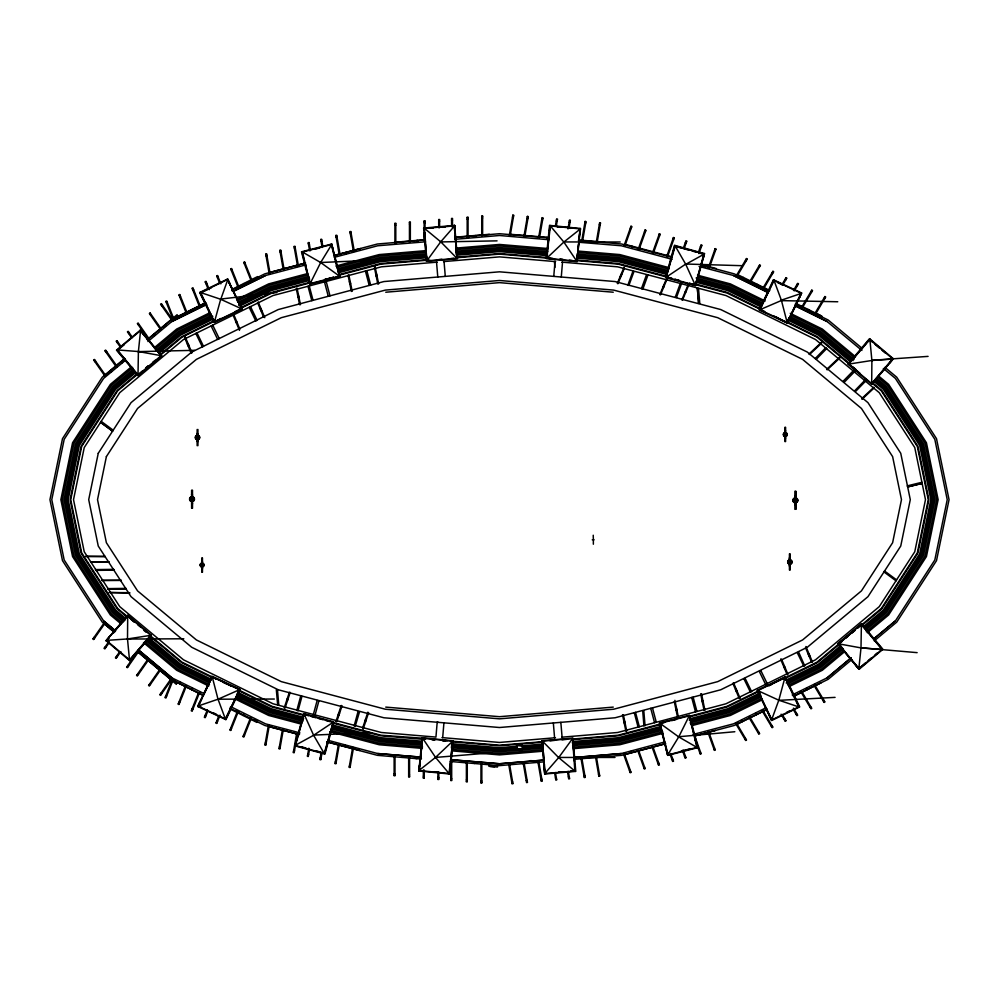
<?xml version="1.0" encoding="UTF-8"?>
<svg xmlns="http://www.w3.org/2000/svg" width="999" height="999" viewBox="0 0 999 999"><rect width="100%" height="100%" fill="white"/><g stroke="black" fill="none" stroke-linecap="round" stroke-linejoin="round"><path stroke-width="1.5" d="M127.71 615.834L127.497 638.96L129.495 659.889L150.787 635.327L127.497 638.96L106.418 640.396L127.71 615.834L112.899 633.378M220.791 299.238L227.859 279.395L241.621 308.828L220.592 299.238L200.662 292.545L214.435 321.99L220.754 299.051L276.81 292.545M138.012 375.1L138.399 351.536L140.572 330.507L161.151 355.669L138.399 351.536L117.432 349.937L138.012 375.1L118.319 351.648M861.388 624.338L861.001 647.901L858.828 668.918L838.248 643.756L861.001 647.901L881.955 649.5L861.388 624.338L882.579 649.575M771.777 719.542L771.727 720.454L799.712 706.917L785.177 676.86L757.142 690.421L771.678 720.479L769.292 715.534M435.714 757.417L491.695 752.796M394.293 755.419L394.18 756.743L395.005 756.817L395.117 755.481M401.973 757.404L402.06 756.343M415.884 758.566L416.009 757.092M416.808 758.653L416.933 757.167M437.187 722.265L435.939 737.087L381.331 732.492L273.002 703.771L183.504 659.815L119.755 606.655L84.241 551.773L73.514 499.662L84.241 447.552L119.755 392.669L183.504 339.51L273.002 295.554L381.331 266.833L437.312 262.125M442.682 737.662L443.931 722.826M451.798 760.264L451.685 761.588L450.799 761.588M509.54 235.552L509.64 234.228M510.352 235.614L510.464 234.29L548.851 237.5M474.575 763.511L474.7 762.037M524.075 236.763L524.188 235.439M524.9 236.838L525.012 235.502M489.198 763.261L488.936 766.308L497.502 767.032L497.764 763.985M490.172 766.42L494.692 766.583M490.422 766.233L494.592 766.42M546.703 238.811L546.828 237.337M553.758 276.386L555.007 261.563M521.765 749.737L517.107 749.337L517.445 745.266L523.663 745.791M561.276 277.023L562.524 262.188M581.793 241.596L581.905 240.272M582.617 241.671L582.729 240.334M596.341 242.819L596.453 241.483L604.02 242.12M597.19 242.882L597.29 241.558M778.733 700.349L835.077 697.377M418.931 770.966L419.418 765.496M579.982 233.941L580.469 228.471L549.537 225.387L546.228 258.616L577.222 261.701L580.032 228.434M320.517 262.512L376.96 260.09M419.443 770.204L420.042 764.11M420.504 759.54L421.103 753.446M421.416 750.399L422.14 743.019M422.627 738.211L418.981 770.516L435.552 757.392L452.684 741.208L449.038 773.501L435.552 757.392L422.627 738.211L380.869 735.214L332.592 722.414M449.425 774L449.5 773.201M450.112 767.107L450.711 761.013M451.024 757.966L451.673 751.41M452.023 747.914L452.684 741.196M546.715 258.229L550.349 225.924L563.848 242.045L576.773 261.214L580.419 228.921L563.848 242.045L546.715 258.229L547.015 255.182M547.29 252.397L548.014 245.117M548.226 242.994L548.988 235.377M549.438 230.906L549.974 225.437M576.923 259.765L577.534 253.596M577.897 249.95L578.508 243.731M578.896 239.972L579.507 233.803M138.786 351.436L138.062 351.623L194.718 350.324M441.009 241.658L440.484 242.07L440.821 241.483M191.746 498.726L192.495 499.163M592.257 539.797L594.168 539.797M127.373 639.048L183.828 638.786M196.491 437.487L197.502 436.476M196.89 437.325L197.677 438.111M197.165 437.837L197.752 437.062M198.302 437.487L196.878 438.124L197.502 436.688M191.146 498.901L192.008 500.024M192.869 499.625C190.934 494.867 191.171 503.496 192.994 498.563M202.397 565.322L202.198 564.597M218.182 699.2L274.338 699.038M558.99 757.704L558.666 757.791M784.902 433.529L784.315 434.765L785.276 435.502M784.852 434.503L785.426 435.052M785.564 434.99L785.701 434.39M786.151 434.74C787.025 433.366 783.591 433.391 785.601 433.703M794.892 500.237L795.379 500.861M790.084 562.887L788.885 561.763M789.06 562.025L789.41 561.263M790.996 562.025C786.675 565.309 791.595 557.867 790.122 563.011M435.389 757.442L435.676 757.492M685.751 264.335L704.32 254.021L695.292 285.239L685.764 264.36M837.761 301.76L781.43 300.624L781.355 299.912L781.855 300.312L759.827 309.752L773.85 279.932M781.318 300.175L801.385 293.381L787.175 322.602L781.38 300.224L774.05 280.519L759.827 309.752M538.673 237.4L542.082 217.67L542.957 217.819L539.547 237.55M555.357 226.298L556.63 218.943L557.492 219.093L556.231 226.448M567.994 228.896L569.517 220.067L570.379 220.217L568.98 228.334M596.253 242.42L599.662 222.702L600.524 222.852L597.115 242.57M268.394 725.386L264.922 745.092L265.796 745.242L269.268 725.536M283.379 729.27L279.895 748.975L279.033 748.825L282.405 729.72L283.266 729.869M296.653 733.478L293.281 752.597L294.156 752.746L297.527 733.641M308.828 748.214L307.405 756.33L308.266 756.48L309.565 749.125M321.203 752.284L319.905 759.627L320.779 759.789L322.078 752.434M338.399 744.53L335.027 763.636L335.901 763.785L339.26 744.68M352.635 747.664L349.163 767.369L350.025 767.519L353.396 748.413L352.535 748.263M440.621 241.933L497.065 240.859M331.393 244.955L331.606 244.068L333.029 249.375M668.006 754.482L667.794 755.369L697.901 747.627L689.585 715.296L659.427 723.051L667.732 755.381L666.37 750.062M269.355 725.311L269.018 726.598L297.54 734.09L296.591 733.89M275.774 728.371L276.049 727.347M283.129 730.306L283.404 729.282M344.817 746.503L345.192 745.067M352.809 747.227L352.472 748.513L326.898 741.795M294.942 745.853L296.353 740.546M703.046 258.891L704.457 253.584L674.475 245.329L665.621 277.522L695.654 285.789L704.507 253.596L703.82 254.245L699.45 253.047M624.3 245.492L624.637 244.206M625.087 245.704L625.436 244.418L624.6 244.118M631.805 247.652L632.192 246.216M638.398 249.238L638.748 247.952M639.198 249.45L639.535 248.164L638.711 247.877M653.446 253.247L653.783 251.96L652.959 251.661M666.758 256.78L667.107 255.494M667.557 256.993L667.894 255.707L667.07 255.407M708.815 266.508L709.64 266.795L709.302 268.082L708.478 267.869L708.828 266.583L701.435 264.623M313.249 714.897L317.145 700.536L318.868 700.998L314.972 715.371M354.146 725.973L358.029 711.6L359.478 712L355.219 726.261M784.964 677.447L778.808 700.199L771.54 720.042L757.779 690.596L778.808 700.199L798.738 706.892L784.964 677.447L794.305 696.74M295.579 745.192L304.108 714.185L313.624 735.276L324.2 753.433L333.229 722.215L313.624 735.276L295.08 745.416L304.108 714.198M324.488 753.983L324.712 753.209M325.112 751.735L332.842 723.626M742.082 265.697L685.826 264.023L666.158 277.223L674.912 245.454M695.679 283.828L703.508 255.369M703.82 254.245L704.033 253.471M666.158 277.223L675.199 246.004L704.32 254.021M860.926 647.789L917.132 652.647M284.216 707.879L289.398 692.207L290.197 692.469L285.015 708.141M341.258 705.444L335.989 721.365L336.788 721.628L342.058 705.706M362.6 728.121L367.857 712.2M363.099 729.282L368.619 712.599M683.204 248.601L685.976 240.859L686.8 241.146L684.028 248.901M698.313 252.622L701.086 244.867L701.922 245.167L698.9 253.596M627.822 285.239L632.879 271.416L633.915 271.678L628.858 285.489M676.485 297.44L681.53 283.616L680.356 283.316L675.287 297.14L676.46 297.427M172.278 679.645L165.072 697.664L165.896 697.989L173.327 679.407M185.552 685.614L178.122 704.195L178.946 704.532L186.376 685.951M199.55 692.544L192.12 711.126L191.308 710.801L198.514 692.794L199.325 693.119M207.417 709.702L204.358 717.344L205.182 717.669L207.954 710.739M218.981 715.496L215.921 723.139L216.746 723.463L220.067 715.159M237.337 711.563L229.907 730.144L230.732 730.481L238.162 711.9L238.898 711.912M191.858 498.676L191.608 499.537L192.42 499.537M192.382 499.15L191.608 499.213M202.947 565.521L202.085 564.01L201.211 565.521L202.947 565.521L201.448 565.646M784.415 434.265L785.052 433.641M784.665 434.153L784.665 434.852M795.479 500.786L795.866 500.074M617.307 283.416L624.088 267.183M617.906 283.741L624.313 268.419L623.651 268.207M659.815 294.63L666.221 279.32M660.476 294.842L667.295 278.509M688.948 284.628L682.554 299.95L681.892 299.737L688.124 284.827M454.245 226.273L454.607 225.437L455.119 230.906M200.1 701.46L197.814 706.468L225.949 719.692L240.16 689.472L211.975 676.223L197.765 706.443L198.551 705.918L201.286 707.205M799.3 297.964L801.585 292.969L800.848 293.519M198.202 706.643L202.497 697.539M203.509 695.379L212.238 676.81L239.573 689.672L226.386 717.707M225.549 719.505L225.886 718.768M787.162 322.615L796.29 303.209M796.902 301.898L801.186 292.782M198.014 706.056L212.225 676.822L218.019 699.213L225.349 718.918L239.573 689.685L218.019 699.213L198.014 706.056L225.349 718.918M736.538 275.562L737.125 274.375M737.274 275.924L737.874 274.737L769.767 290.484M737.799 276.186L736.638 275.187L746.54 258.504L747.302 258.953L737.075 276.161M742.657 278.758L743.318 277.422M750.212 280.831L749.625 282.03L739.123 276.835M750.961 281.194L750.886 282.655L761.513 287.899M756.817 285.751L757.479 284.415M762.849 288.549L763.436 287.362M764.173 287.724L764.11 289.173L768.056 291.121M802.147 306.481L801.56 307.68L802.297 308.042L802.884 306.843M807.479 310.764L808.141 309.44M808.815 311.426L809.465 310.102M310.127 283.616L320.667 262.525L331.705 244.505L339.385 276.086L320.667 262.525L302.447 252.023L310.127 283.616L304.795 262.849M172.128 680.032L172.952 680.356L173.414 679.407M179.196 683.491L179.857 682.167M191.683 689.747L192.345 688.423M199.775 692.307L199.176 693.506L198.364 693.169M237.038 712.474L237.637 711.288M238.249 711.9L237.774 712.849L236.963 712.524M243.019 715.471L243.681 714.148M250.025 719.068L250.849 719.392L251.436 718.206M689.26 715.821L678.733 736.912L667.682 754.932L660.002 723.351L678.733 736.912L696.94 747.402L689.26 715.821L694.367 735.676M197.989 433.841L197.04 433.479M202.51 561.788L201.673 561.463M790.321 566.046L789.347 566.021L789.347 557.942L790.221 557.954M749.45 282.08L759.677 264.872L760.426 265.322L750.212 282.53M781.867 284.765L786.076 277.685L786.825 278.134L782.629 285.214M793.506 290.409L797.714 283.329L798.463 283.778L794.267 290.859M895.316 620.903L873.788 638.861L895.366 620.941L934.814 559.989L947.227 499.662L934.814 439.335L895.366 378.384L883.366 368.456M104.358 622.639L92.882 639.035L93.606 639.547L104.733 623.651L104.008 623.139M108.816 641.645L104.096 648.388L104.82 648.888L109.091 642.782M119.705 651.71L115.422 657.829L116.146 658.329L120.867 651.585M137.762 651.286L126.636 667.17L127.36 667.682L138.486 651.785M148.052 659.065L136.576 675.461L137.288 675.961L148.776 659.565M160.065 669.08L148.589 685.476L149.301 685.976L160.789 669.58M172.015 678.945L160.527 695.341L159.815 694.829L170.941 678.933L171.666 679.445M426.835 260.839L440.734 241.808L454.632 225.886L456.943 258.304L440.734 241.808L424.525 228.421L426.835 260.839L426.398 255.657M572.564 738.586L558.666 757.617L544.767 773.551L542.457 741.133L558.666 757.617L574.862 771.016L572.589 738.898M100.524 422.277L101.199 421.353L113.174 430.182L112.5 431.106L100.524 422.277L112.525 431.081M895.878 580.769L896.553 579.857L884.565 571.028L883.915 571.915L895.903 580.744M191.558 498.913L192.195 498.426M784.789 434.215L785.514 434.303M785.963 434.89L785.077 435.264M794.842 499.85L794.842 500.874L795.991 500.724M563.985 241.945L620.192 241.995M109.615 636.5L106.119 640.734L129.87 660.789L151.411 635.289L127.61 615.184L106.069 640.696L106.968 640.396L109.278 642.345M889.784 362.937L893.281 358.703L869.53 338.649L847.989 364.148L871.79 384.253L893.331 358.741L892.432 359.041M104.72 622.439L103.871 623.463L114.598 632.479M109.853 628.483L110.802 627.347M142.745 656.106L143.706 654.969M143.444 656.693L144.405 655.556M147.427 660.027L148.277 659.015M148.052 660.564L148.913 659.54M149.363 659.914L148.739 659.752M153.646 665.259L154.333 664.447M159.403 670.092L160.265 669.068M160.04 670.616L161.338 669.979M106.443 641.008L109.241 637.712M129.52 660.501L150.799 635.314M848.601 364.111L866.383 343.057M867.082 342.232L869.867 338.936M871.677 383.604L872.09 383.129L881.33 390.834L917.344 446.491L928.283 499.662L917.344 552.834L881.33 608.503L857.579 628.309M872.639 382.48L892.956 358.416M869.904 339.548L848.613 364.111L871.89 360.477L892.981 359.041L871.69 383.591L871.89 360.477L869.904 339.548L892.981 359.041M816.458 359.091L826.735 348.514L825.773 347.714L815.471 358.279L816.445 359.066M853.558 370.517L843.281 381.081L844.467 382.055L854.744 371.478M808.99 354.033L821.128 342.669M809.515 354.52L821.653 343.156M826.635 369.368L838.798 357.967L839.322 358.454M827.147 369.855L840.097 357.729M873.838 387.262L861.775 398.551L862.287 399.038M862.187 399.138L874.35 387.749M871.84 360.314L928.083 356.381M313.811 735.102L369.88 732.554M117.432 349.937L140.572 330.507M124.276 344.655L117.345 350.487L116.821 349.862M105.282 375.012L124.75 358.666M148.839 338.436L171.366 319.53L172.228 320.542M177.185 314.648L172.015 318.981L172.877 320.005L161.314 303.659L160.602 304.171L172.078 320.567M163.424 327.585L165.659 325.699M174.013 319.056L178.047 315.659M137.612 374.625L138.274 374.076M145.916 367.719L148.177 365.809M160.09 355.756L160.752 355.194M137.825 374.875L142.432 370.979M145.904 368.057L148.227 366.133M152.847 362.237L155.17 360.302M137.675 375.387L161.526 355.357M837.874 644.08L861.725 624.05M839.61 643.031L853.496 631.368M839.909 643.119L842.169 641.221L839.772 643.156M865.858 662.549L858.928 668.381L859.103 669.28L882.916 649.288L861.45 623.713L837.599 643.743L859.065 669.318L855.531 665.109M868.181 660.614L871.652 657.692M875.112 654.782L877.434 652.834M858.828 668.918L881.955 649.5M124.738 358.454L102.285 377.185L62.5 438.648L49.95 499.662L62.5 560.676L102.285 622.14L114.098 631.992M147.203 339.722L170.841 320.005L205.407 303.022M125.212 360.477L103.634 378.384L64.186 439.335L51.773 499.662L64.186 559.989L103.634 620.941L115.597 630.918L103.684 620.903M147.927 341.521L171.816 321.516L206.781 304.345L171.853 321.566M131.693 366.571L110.365 384.353L72.565 442.769L60.864 499.662L72.565 556.555L110.365 614.972L121.029 623.863M154.196 347.802L176.698 329.033L210.127 312.612M132.717 367.657L111.501 385.352L73.963 443.344L62.375 499.662L73.963 555.981L111.501 613.973L122.103 622.827M155.12 348.976L177.51 330.294L210.839 313.923M132.992 369.48L112.687 386.413L75.449 443.956L63.986 499.662L75.449 555.369L112.687 612.911L123.439 621.878M155.694 350.549L178.384 331.618L211.588 315.309M133.991 370.529L113.786 387.387L76.811 444.505L65.472 499.662L76.811 554.82L113.786 611.95L124.488 620.866M157.78 350.686L179.171 332.842L212.787 316.333M135.002 371.578L114.885 388.349L78.172 445.067L66.945 499.662L78.172 554.258L114.885 610.976L125.524 619.855M158.666 351.835L179.97 334.066L212.088 318.294M135.827 372.44L115.784 389.16L79.308 445.529L68.169 499.662L79.308 553.796L115.784 610.164L125.225 618.031M159.403 352.784L180.632 335.077L212.662 319.355M137.537 373.539L117.245 390.447L81.119 446.278L70.142 499.662L81.119 553.059L117.245 608.878L126.798 616.833M160.202 354.62L181.681 336.713L214.972 320.367M137.949 373.926L117.67 390.834L81.656 446.491L70.717 499.662L81.656 552.834L117.67 608.503L127.198 616.445M160.602 355.02L181.993 337.187L215.072 320.941M838.586 644.155L817.007 662.15L782.716 678.983M845.703 638.211L848.076 636.226M851.648 633.254L855.206 630.282M838.798 644.705L817.319 662.612L784.028 678.958M861.463 625.799L881.755 608.878L917.881 553.059L928.858 499.662L917.881 446.278L881.755 390.447L872.202 382.492M840.771 645.566L818.368 664.248L786.338 679.982M863.173 626.885L883.216 610.164L919.692 553.796L930.831 499.662L919.692 445.529L883.216 389.16L873.775 381.293M841.52 646.515L819.03 665.259L786.912 681.031M863.998 627.759L884.115 610.976L920.828 554.258L932.055 499.662L920.828 445.067L884.115 388.349L874.649 380.457M842.419 647.639L819.829 666.483L786.213 682.991M865.009 628.808L885.214 611.95L922.189 554.82L933.528 499.662L922.189 444.505L885.214 387.387L875.698 379.445M843.306 648.776L820.616 667.707L787.412 684.015M866.008 629.845L886.313 612.911L923.551 555.369L935.014 499.662L923.551 443.956L886.313 386.413L876.76 378.446M843.88 650.361L821.49 669.043L788.161 685.401M866.283 631.668L887.499 613.973L925.037 555.981L936.625 499.662L925.037 443.344L887.499 385.352L878.071 377.485M844.804 651.523L822.302 670.292L788.873 686.713M867.307 632.754L888.635 614.972L926.435 556.555L938.136 499.662L926.435 442.769L888.635 384.353L879.157 376.448M792.195 694.929L827.184 677.809L851.073 657.804M827.184 677.809L851.111 657.854M851.797 659.602L828.159 679.32L793.593 696.303M874.262 640.871L896.715 622.14L936.5 560.676L949.05 499.662L936.5 438.648L896.715 377.185L884.902 367.332M198.077 438.474C198.801 432.892 194.93 439.61 197.14 438.386M191.646 498.501L191.383 499.5M192.495 500.137L191.608 500.137L192.72 499.837M785.539 435.464L786.063 434.053M794.792 499.375L794.267 500.661L795.366 501.498L796.453 500.074L794.792 499.375L795.766 499.375M794.729 499.725L795.366 499.463M795.366 501.261L795.991 500.998M160.951 304.67L161.676 304.158M149.725 314.023L150.437 313.524M161.801 305.881L162.512 305.369M137.712 324.038L138.424 323.539M150.574 315.234L151.286 314.735M127.772 332.33L128.496 331.818M138.561 325.249L139.273 324.75M116.558 341.67L117.283 341.171M128.621 333.529L129.346 333.029M105.232 351.111L105.956 350.612M117.407 342.882L118.119 342.382M94.018 360.464L94.743 359.952M106.081 352.322L106.806 351.823M94.868 361.675L95.592 361.163M171.491 319.717L172.215 319.218M171.728 320.067L172.452 319.555M116.496 365.671L115.772 366.171L116.683 367.17M116.009 366.508L116.733 366.009M104.795 375.861L105.519 375.349L94.393 359.453L93.669 359.965L105.145 376.361M685.639 264.098L675.199 246.004M736.063 724.175L736.812 723.726M762.449 711.363L763.211 710.913M801.086 692.157L801.847 691.708L811.75 708.391L811.001 708.84L800.773 691.633M744.692 738.698L745.441 738.249M757.816 732.329L758.578 731.88M745.441 739.972L746.203 739.522M771.078 725.898L771.84 725.449M758.578 733.603L759.327 733.154M784.215 719.517L784.977 719.068M771.84 727.16L772.589 726.723M795.853 713.873L796.615 713.423M784.977 720.791L785.726 720.341M809.927 707.042L810.689 706.593M796.615 715.147L797.364 714.697M823.076 700.661L823.838 700.212M810.689 708.316L811.438 707.866M823.838 701.935L824.587 701.485M172.914 318.968L205.532 302.709M232.38 289.248L250.874 279.982L251.473 281.181M250.811 279.932L257.667 276.586M198.888 307.217L199.563 306.88M236.688 288.274L237.362 287.937M237.75 286.476L238.561 286.151L239.036 287.1L243.494 284.865M250.662 281.268L251.348 280.931M244.93 284.453L250.162 281.83M253.559 280.132L256.206 278.808M257.53 278.134L258.266 277.772M766.245 709.864L737.087 724.263L737.012 722.814M793.393 696.453L814.447 686.051M821.265 682.692L814.447 686.138L815.209 685.689L814.622 684.49M231.681 290.122L264.872 273.826L305.369 263.087M233.341 291.296L265.497 275.512L305.906 264.86M233.366 291.358L265.522 275.562M236.601 299.613L268.631 283.891L307.48 273.589M237.225 300.961L269.156 285.289L307.917 275.012M237.887 302.397L269.718 286.775L308.903 276.386M239.41 303.259L270.217 288.137L309.315 277.772M238.611 305.269L270.729 289.498L309.727 279.158M240.509 305.669L271.154 290.622L308.579 280.707M241.321 307.417L271.828 292.445L310.627 282.155M241.258 308.079L272.028 292.969L310.814 282.68M768.993 685.726L771.74 684.377M759.065 691.221L727.172 706.892L689.859 716.783M759.877 692.969L727.846 708.703L690.421 718.631M760.389 694.068L728.271 709.839L689.273 720.179M761.001 695.379L728.783 711.201L691.183 721.166M761.113 696.927L729.282 712.562L690.097 722.951M761.775 698.363L729.844 714.048L691.083 724.312M762.399 699.712L730.369 715.446L691.52 725.736M765.634 707.966L733.503 723.825L693.094 734.465M767.319 709.203L734.128 725.499L695.129 735.838M804.732 665.834L798.688 652.21L797.339 652.871L803.883 666.246M200.662 292.545L227.859 279.395M200.437 293.057L211.313 287.787M205.507 303.534L206.281 303.159M231.918 290.759L232.692 290.384M214.161 321.428L214.935 321.054M214.298 321.728L221.091 318.419M234.69 311.838L240.135 309.228M214.036 322.178L242.07 308.616M757.329 690.821L785.364 677.247M768.793 685.626L783.74 678.371M758.815 690.784L726.972 706.355L688.386 716.583M784.465 678.383L785.239 678.009M786.725 712.299L789.447 710.988M771.54 720.042L798.738 706.892M558.716 757.454L614.997 757.454M806.343 647.539L805.569 647.864L811.663 662.287M805.606 647.951L806.38 647.627M780.719 659.415L781.493 659.09L787.961 674.4L787.125 674.575M781.093 660.302L781.867 659.977M781.131 660.389L781.905 660.064M732.929 683.478L733.703 683.154M808.179 654.033L808.94 653.708M808.591 655.019L809.365 654.695M808.603 655.069L809.377 654.732M783.703 666.483L784.477 666.146M809.015 656.043L809.789 655.719M784.115 667.457L784.914 667.182M784.552 668.481L785.326 668.156M735.501 689.56L736.263 689.235M735.926 690.584L736.688 690.222M736.338 691.57L737.112 691.246M738.91 697.652L739.685 697.327M739.747 697.477L738.985 697.814L732.891 683.391M258.354 302.347L257.58 302.672L263.586 317.02L264.36 316.695M233.067 315.022L233.803 314.61M184.778 337.937L185.552 337.612M260.127 308.766L260.901 308.441M260.552 309.79L261.313 309.428M235.614 321.116L236.388 320.791M260.964 310.776L261.738 310.452M236.039 322.14L236.8 321.778M236.451 323.127L237.225 322.802M187.325 344.031L188.099 343.706M187.737 345.017L188.511 344.692M187.75 345.055L188.524 344.73M188.162 346.041L188.936 345.716M263.511 316.87L264.285 316.546M238.998 329.233L239.772 328.908M190.722 352.135L191.496 351.823M190.784 352.297L191.558 351.973M201.848 564.148L201.686 565.422M202.273 565.696L202.859 564.572M784.927 433.891L785.776 434.215M243.993 262.874L244.805 262.537M230.919 269.418L231.743 269.093M244.543 264.236L245.354 263.911M216.945 276.423L217.757 276.099M231.468 270.791L232.292 270.467M205.369 282.218L206.194 281.893M217.482 277.797L218.306 277.472M192.32 288.761L193.132 288.436M205.919 283.591L206.743 283.266M179.146 295.367L179.957 295.042M192.869 290.135L193.681 289.81M166.096 301.91L166.908 301.573M179.683 296.74L180.507 296.416M166.633 303.271L167.457 302.947M250.974 280.319L251.785 279.995M237.899 286.863L238.724 286.538M199.151 305.831L199.962 305.494L200.562 306.693M200.112 305.881L199.3 306.206L192.095 288.199L192.907 287.874L200.337 306.456M186.114 312.812L186.938 312.487M623.676 754.482L624.512 754.195M623.813 754.882L665.696 743.668M637.924 751.123L638.748 750.836M652.035 746.952L652.859 746.653L659.402 764.922L658.578 765.222L651.823 746.378M652.172 747.339L652.996 747.04M707.891 732.105L708.716 731.805L715.259 750.074L714.422 750.374L707.679 731.53M708.029 732.492L715.384 730.469M629.52 770.791L630.344 770.491M643.618 767.045L644.455 766.745M630.007 772.177L630.844 771.89M657.866 763.248L658.703 762.961M644.118 768.431L644.942 768.131M671.977 759.502L672.814 759.203M658.366 764.647L659.19 764.347M684.477 756.181L685.314 755.881M672.477 760.888L673.314 760.601M699.6 752.16L700.424 751.872M684.977 757.567L685.814 757.279M713.723 748.413L714.547 748.114M700.099 753.558L700.923 753.258M714.223 749.799L715.047 749.5M694.73 735.951L708.041 732.417L707.692 731.131M333.878 255.532L377.385 244.006L425.299 239.96M334.328 257.33L377.684 245.766L425.487 241.808M335.876 266.059L379.208 254.57L425.474 250.674M337.724 267.108L379.47 256.044L425.636 252.148M337.537 268.793L379.732 257.605L426.398 253.671M337.887 270.192L379.982 259.028L426.548 255.107M338.236 271.603L380.232 260.464L426.698 256.543M338.524 272.764L380.444 261.651L426.823 257.742M338.986 274.638L380.769 263.561L427.023 259.665M339.161 275.175L380.869 264.111L427.41 260.19M660.189 724.063L618.131 735.214L572.34 739.073M661.513 724.3L618.231 735.764L573.451 739.535M660.476 726.56L618.556 737.674L573.651 741.458M660.764 727.734L618.768 738.86L572.202 742.794M661.113 729.133L619.018 740.296L572.989 744.168M661.463 730.531L619.268 741.72L572.602 745.654M662.762 731.83L619.53 743.281L573.364 747.177M663.124 733.266L619.792 744.755L573.526 748.651M664.672 741.995L621.316 753.558L573.513 757.592L621.303 753.496M665.122 743.793L621.615 755.331L573.701 759.365M305.582 262.999L269.805 272.402L270.142 273.689M334.628 255.382L353.259 250.487L353.596 251.773M354.083 250.262L360.614 248.551M302.447 252.023L331.705 244.505M315.297 249.088L319.68 247.964M333.466 277.285L324.687 279.545L333.466 277.31M309.702 283.716L339.872 275.961M659.527 723.463L689.697 715.709M660.077 723.626L664.472 722.527M671.79 720.616L676.173 719.517M660.164 723.95L661.001 723.738M688.586 716.645L689.422 716.42M681.181 751.098L689.959 748.838M667.682 754.932L696.94 747.402M922.114 483.379L907.654 486.9L907.392 485.839L921.865 482.305L922.127 483.416L907.666 486.95M297.103 288.399L296.278 288.574L299.625 304.732M375.811 274.313L376.635 274.138M376.036 275.399L376.848 275.187M349.388 281.755L350.212 281.593M376.248 276.436L377.073 276.273M349.613 282.842L350.424 282.63M349.837 283.891L350.649 283.716M297.615 295.042L298.439 294.867M297.839 296.129L298.651 295.916M298.064 297.165L298.888 297.003M377.597 282.917L378.421 282.742M377.622 283.079L378.446 282.904M351.173 290.359L351.998 290.197M299.4 303.646L300.262 303.634M700.736 694.255L701.56 694.08M625.923 731.256L622.552 714.984L623.351 714.722L626.748 731.093M622.552 714.984L623.376 714.809M702.085 700.724L702.909 700.549M703.121 701.598L702.297 701.76L703.134 701.635M675.661 708.166L676.485 708.004M702.522 702.859L703.346 702.684M675.886 709.265L676.698 709.04M676.098 710.301L676.922 710.139M623.888 721.453L624.712 721.278M624.1 722.489L624.937 722.364M624.325 723.588L625.149 723.413M703.858 709.327L704.682 709.153M703.895 709.49L704.72 709.315M677.447 716.783L678.271 716.608M625.674 730.057L626.498 729.882M625.699 730.219L626.523 730.044M350.05 232.23L350.924 232.08M335.926 235.964L336.788 235.814M350.312 233.679L351.173 233.529M320.804 239.972L321.666 239.81M336.176 237.425L337.05 237.275M308.291 243.281L309.166 243.119M321.054 241.421L321.928 241.271M294.181 247.015L295.042 246.853M308.554 244.73L309.415 244.58M279.932 250.774L280.794 250.624M294.43 248.464L295.304 248.314M265.821 254.508L266.683 254.358M280.182 252.235L281.044 252.085M266.071 255.969L266.945 255.819M353.246 250.324L354.108 250.175M353.321 250.737L354.183 250.587L350.811 231.481L349.95 231.631L353.421 251.336M339.111 254.071L339.985 253.908M297.377 265.11L298.239 264.96M297.44 265.522L298.314 265.359L294.942 246.254L294.068 246.403L297.552 266.121L298.414 265.959M283.117 268.881L283.978 268.731M284.053 269.131L283.192 269.28L279.82 250.175L280.682 250.025L284.166 269.73M269.006 272.615L269.88 272.452M269.081 273.014L269.942 272.864M508.666 764.148L509.527 763.998L512.937 783.728L512.075 783.878L508.766 764.759L509.64 764.61M508.841 765.159L509.702 765.009M523.301 763.486L524.175 763.336M523.376 763.898L524.25 763.748M537.999 762.2L538.861 762.05M538.061 762.612L538.936 762.462M581.006 758.453L581.88 758.303M581.081 758.865L581.942 758.716M595.566 757.18L596.44 757.03M511.713 781.817L512.587 781.668M526.248 780.544L527.122 780.394M511.963 783.266L512.837 783.129M540.946 779.27L541.808 779.12M526.51 782.005L527.372 781.855M555.494 777.996L556.356 777.846M541.196 780.719L542.057 780.569M568.381 776.872L569.243 776.722M555.744 779.457L556.605 779.307M583.953 775.524L584.827 775.374M568.631 778.333L569.492 778.184M598.513 774.25L599.388 774.1M584.203 776.972L585.077 776.822M598.776 775.699L599.637 775.549M678.845 736.725L734.827 731.73M201.935 564.472L202.635 564.872M789.622 561.163L790.746 562.025M789.697 561.401L790.509 562.025M790.022 562.649L789.21 562.025M424.525 228.421L454.632 225.886M430.157 228.309L433.166 228.047M442.195 227.297L445.204 227.035M395.08 243.581L394.967 242.257L425.174 239.71M455.419 237.163L489.348 234.303M454.67 237.487L499.5 233.716L548.963 237.874M396.466 243.194L394.917 243.207L394.917 223.202L395.791 223.202L395.791 243.207L395.791 242.183M454.782 239.335L499.5 235.502L548.838 239.723M456.318 248.077L499.5 244.443L547.302 248.464M456.406 249.563L499.5 245.929L547.202 249.95M455.944 251.186L499.5 247.515L547.714 251.573M456.043 252.622L499.5 248.963L547.614 253.022M456.131 254.071L499.5 250.412L547.514 254.458M457.754 255.132L499.5 251.623L547.44 255.657M456.331 257.193L499.5 253.559L547.302 257.58M456.893 257.705L499.5 254.121L553.633 258.679M426.81 260.552L429.82 260.277M438.848 259.54L441.858 259.265M450.899 258.529L453.908 258.254M426.398 260.876L457.43 258.266M443.531 261.601L499.5 256.88L555.469 261.601M555.531 261.413L554.433 261.513L554.907 267.445M385.739 292.22L499.5 282.642L613.261 292.22M697.377 288.536L698.513 288.436L699.762 303.271L698.626 303.371L697.377 288.536L698.663 303.359M277.585 704.657L278.721 704.557L277.472 689.735L276.336 689.822L277.635 704.657M613.261 707.105L499.5 716.695L385.739 707.105M437.062 722.352L438.199 722.265M642.682 711.026L643.818 710.926L645.067 725.761M555.469 737.737L499.5 742.444L441.97 737.599M561.688 737.212L617.669 732.492L725.998 703.771L815.496 659.815L879.245 606.655L914.759 551.773L925.486 499.662L914.759 447.552L879.245 392.669L815.496 339.51L725.998 295.554L617.669 266.833L561.688 262.125M541.97 741.171L573.001 738.548M550.012 740.808L554.52 740.409M562.05 739.797L566.57 739.385M543.369 741.67L499.5 745.204L451.81 741.196M542.669 742.132L499.5 745.766L451.698 741.745L452.622 741.832M516.308 746.29L499.5 747.702L451.56 743.668M522.527 745.766L542.669 744.068M516.308 747.502L499.5 748.913L451.486 744.867M522.539 746.977L542.707 745.266M542.432 746.753L521.84 748.438M543.056 748.151L499.5 751.81L451.286 747.751M542.594 749.774L499.5 753.396L451.798 749.375M542.682 751.248L499.5 754.894L451.698 750.861M544.33 761.837L499.5 765.621L450.324 761.475M558.703 772.015L561.713 771.765M570.741 771.003L573.751 770.753M544.767 773.551L574.862 771.016M544.73 774L575.774 771.39L572.964 738.124L541.933 740.734L544.73 774L544.28 768.531M481.743 216.496L482.617 216.496M467.17 217.72L468.056 217.72M481.743 217.969L482.617 217.969M451.585 219.031L452.472 219.031M467.17 219.193L468.056 219.193M438.698 220.117L439.572 220.117M451.585 220.517L452.472 220.517M424.15 221.341L425.025 221.341M438.698 221.603L439.572 221.603M409.453 222.59L410.339 222.59M424.15 222.827L425.025 222.827M394.917 223.813L395.791 223.813M409.453 224.063L410.339 224.063M394.917 225.287L395.791 225.287M467.17 236.513L468.056 236.513M424.15 239.723L425.025 239.723M424.15 240.135L425.025 240.135M409.453 240.959L410.339 240.959M409.453 241.371L410.339 241.371L410.339 221.978L409.453 221.978L409.453 241.983L410.339 241.983M394.917 242.607L395.791 242.607M784.827 430.881L785.689 430.894M785.601 435.164L784.39 434.503M197.14 436.75L198.277 437.287M784.827 437.724L785.689 438.049M198.027 441.583L197.14 441.57M191.496 494.642L192.595 495.042M794.779 495.804L795.878 495.829M191.608 498.301L192.27 498.164M794.879 501.223L795.766 501.223M192.595 503.721L191.608 503.696M794.779 504.47L795.878 504.882M789.347 561.001L790.221 561.126M789.435 562.774L790.221 562.774M201.761 564.36L202.46 564.36M201.761 565.809L202.46 565.996M201.673 568.618L202.535 568.643M394.13 756.393L395.005 756.393M408.666 758.041L409.553 758.041M451.685 761.176L450.799 761.176L450.799 780.581L451.685 780.581L451.685 760.564M466.383 762.899L467.27 762.899M480.956 764.123L481.83 764.123M394.13 773.713L395.005 773.713M408.666 774.937L409.553 774.937M394.13 775.187L395.005 775.187M423.364 776.173L424.238 776.173M408.666 776.41L409.553 776.41M437.912 777.397L438.786 777.397M423.364 777.659L424.238 777.659M450.799 778.483L451.685 778.483M437.912 778.883L438.786 778.883M466.383 779.807L467.27 779.807M450.799 779.969L451.685 779.969M480.956 781.031L481.83 781.031M466.383 781.28L467.27 781.28M480.956 782.504L481.83 782.504M85.814 556.193L104.97 556.306M85.852 556.568L105.157 556.693M101.873 580.219L121.241 580.344M102.06 580.594L121.129 580.344M109.003 592.532L129.57 592.669M129.87 593.044L110.527 592.544M578.658 239.997L596.453 241.483M578.334 240.359L621.615 244.006L671.128 257.13M579.67 242.32L621.316 245.766L672.152 259.315M578.146 251.061L619.792 254.57L669.105 267.645M577.984 252.535L619.53 256.044L668.731 269.081M577.272 254.071L619.268 257.605L667.494 270.392M577.11 255.507L619.018 259.028L667.132 271.79M576.947 256.943L618.768 260.464L666.77 273.189M576.81 258.129L618.556 261.651L666.47 274.35M576.598 260.052L618.231 263.561L667.482 276.611M559.815 259.203L562.912 259.465M576.835 260.639L618.131 264.111L668.693 277.522M431.805 739.51L434.94 739.772M441.695 740.334L447.19 740.796M422.402 739.272L380.769 735.764L333.017 723.114M422.19 741.196L380.444 737.674L332.53 724.974M422.053 742.394L380.232 738.86L332.23 726.136M421.89 743.83L379.982 740.296L331.868 727.534M451.386 746.315L499.5 750.361L517.832 748.825L520.979 749.6L520.979 748.551M421.728 745.266L379.732 741.72L331.506 728.933M422.552 746.915L379.47 743.281L331.768 730.644M422.39 748.388L379.208 744.755L329.895 731.68M530.531 760.626L535.939 761.076M377.697 753.496L420.866 757.13L377.684 753.558L328.346 740.409M451.698 759.74L499.5 763.76L544.218 760.052L499.5 763.76L451.698 759.802M420.666 758.978L377.385 755.331L327.872 742.207M517.832 745.454L520.979 745.766M550.349 225.924L580.419 228.921M557.417 226.985L560.414 227.285M567.932 228.034L570.941 228.334M549.75 258.229L552.759 258.516M560.277 259.265L563.274 259.578M569.293 260.177L572.29 260.477M546.266 258.179L577.26 261.263M422.14 738.174L453.121 741.258M420.591 758.616L421.453 758.703M434.478 771.703L437.475 772.002M418.981 770.516L449.038 773.501M197.502 436.85L198.152 437.487M192.008 498.239L192.782 498.688M202.085 564.123L202.722 564.385M202.085 565.721L201.398 565.409M593.331 538.836L593.231 535.227M599.562 223.301L600.424 223.451M584.989 222.028L585.864 222.178M599.3 224.75L600.174 224.9M569.418 220.667L570.279 220.816M584.74 223.476L585.614 223.626M556.53 219.543L557.392 219.693M569.168 222.128L570.029 222.278M541.982 218.282L542.844 218.431M556.281 221.004L557.142 221.154M527.297 216.995L528.159 217.145M541.733 219.73L542.594 219.88M512.749 215.734L513.623 215.871M527.035 218.456L527.909 218.606M512.499 217.183L513.374 217.332M596.353 241.82L597.227 241.97M581.868 240.135L582.729 240.284M581.793 240.547L582.667 240.697M538.848 236.388L539.722 236.538M538.786 236.8L539.647 236.95M524.163 235.102L525.037 235.252M524.088 235.514L524.962 235.664M509.627 233.841L510.489 233.991M509.552 234.241L510.427 234.39M268.294 725.986L269.156 726.136M268.219 726.385L269.093 726.548M282.33 730.119L283.192 730.269M338.324 744.929L339.198 745.092M352.46 748.676L353.321 748.825M265.284 743.031L266.159 743.181M279.395 746.765L280.257 746.915M265.035 744.492L265.896 744.642M293.644 750.536L294.518 750.686M279.146 748.226L280.007 748.376M307.767 754.27L308.629 754.42M293.394 751.985L294.255 752.147M320.267 757.579L321.141 757.729M307.505 755.719L308.379 755.881M335.389 761.575L336.263 761.725M320.017 759.028L320.879 759.19M349.525 765.321L350.387 765.471M335.14 763.036L336.001 763.186M349.263 766.77L350.137 766.92M353.296 748.738L359.827 750.449M625.436 244.418L672.29 256.868M709.64 266.795L716.171 268.531M701.123 265.072L734.128 273.826L768.693 290.809M701.41 265.984L705.656 267.12M699.075 266.446L733.503 275.512L767.057 291.983M697.489 275.175L730.369 283.891L765.184 300.986M698.538 276.985L729.844 285.289L763.161 301.648M696.128 277.984L729.282 286.775L762.499 303.084M697.202 279.757L728.783 288.137L762.399 304.645M696.765 281.144L728.271 289.498L761.787 305.944M696.403 282.292L727.846 290.622L761.275 307.043M695.828 284.128L727.172 292.445L760.451 308.791M695.466 284.615L726.972 292.969L764.784 311.538M303.933 714.822L272.028 706.355L238.624 689.947M304.658 715.596L271.828 706.892L238.549 690.546M302.597 717.045L271.154 708.703L237.725 692.295M303.733 718.581L270.729 709.839L237.213 693.381M303.296 719.967L270.217 711.201L236.601 694.692M302.872 721.353L269.718 712.562L236.501 696.253M301.948 722.739L269.156 714.048L235.839 697.677M301.511 724.163L268.631 715.446L235.202 699.025M299.925 732.879L265.497 723.825L230.569 706.593M299.375 734.652L264.872 725.499L230.307 708.528M676.148 246.628L681.967 248.239M684.889 249.038L689.26 250.237M692.17 251.036L696.54 252.235M666.333 276.623L667.157 276.848M674.987 279.32L679.357 280.532L674.974 279.345M689.547 283.329L693.918 284.54M689.547 283.354L693.918 284.553M665.734 277.11L695.766 285.364M303.634 714.073L333.666 722.327M304.021 714.497L308.404 715.684M311.301 716.508L315.684 717.682M318.594 718.506L322.964 719.692M325.874 720.516L330.244 721.69M298.664 733.965L299.5 734.19M326.96 741.745L327.797 741.982M301.411 746.79L305.769 748.001M315.971 750.798L320.342 751.997M295.08 745.416L324.2 753.433M666.183 279.408L666.87 279.52M623.626 268.294L624.275 268.506M685.726 290.559L686.388 290.771M685.302 291.571L685.976 291.745M663.648 285.452L664.31 285.664M684.902 292.557L685.551 292.757M663.898 286.638L663.249 286.426L663.885 286.688M662.824 287.45L663.473 287.662M621.091 274.35L621.74 274.55M621.341 275.537L620.679 275.324L621.316 275.574M620.254 276.336L620.916 276.548M682.367 298.601L683.016 298.813M682.305 298.763L682.954 298.963M681.942 299.625L682.592 299.837M660.289 293.506L660.938 293.718M660.227 293.656L660.876 293.868M617.732 282.392L618.381 282.605M617.669 282.542L618.319 282.754M367.507 713.261L368.306 713.523M367.482 713.348L368.281 713.611M340.909 706.493L341.67 706.855M365.409 719.617L366.208 719.879M365.06 720.679L365.871 720.891M338.798 712.861L339.598 713.124M364.722 721.69L365.522 721.952M338.474 713.873L339.248 714.185M338.124 714.934L338.911 715.197M287.325 698.476L288.124 698.738M286.988 699.487L287.774 699.799M286.638 700.549L287.437 700.811M336.039 721.203L336.838 721.465M284.565 706.817L285.364 707.08M715.009 249.201L715.833 249.5M700.886 245.442L701.71 245.742M714.51 250.587L715.334 250.886M685.764 241.433L686.6 241.721M700.386 246.84L701.211 247.128M673.264 238.112L674.1 238.399M685.277 242.819L686.101 243.119M659.153 234.353L659.977 234.653M672.764 239.498L673.601 239.797M644.904 230.569L645.729 230.869M658.653 235.752L659.49 236.039M630.806 226.823L631.63 227.11M644.405 231.955L645.242 232.255M630.307 228.209L631.131 228.509M708.678 266.895L709.502 267.195M666.932 255.794L667.757 256.094M652.822 252.048L653.646 252.347M638.573 248.264L639.397 248.564M624.462 244.518L625.299 244.805M185.327 686.188L186.151 686.513M237.113 712.137L237.937 712.462M250.187 718.681L250.999 719.005M165.846 695.729L166.671 696.053M178.896 702.26L179.72 702.584M165.31 697.09L166.121 697.427M192.083 708.865L192.894 709.19M178.346 703.633L179.171 703.958M205.132 715.409L205.956 715.734M191.533 710.239L192.345 710.564M216.696 721.203L217.52 721.528M204.583 716.783L205.407 717.107M230.682 728.209L231.506 728.533M216.159 722.577L216.97 722.901M243.756 734.764L244.568 735.089M230.132 729.582L230.956 729.907M243.207 736.126L244.018 736.463M197.003 438.374L198.227 438.211L198.389 436.988M774.05 280.519L801.385 293.381M777.609 282.592L781.705 284.515M773.638 315.896L777.721 317.844M759.427 309.565L787.612 322.814M211.788 676.623L239.972 689.872M212.1 677.097L216.196 679.045M227.135 684.165L231.231 686.113M211.963 677.384L212.75 677.759M230.057 707.866L230.844 708.229M213.586 712.986L216.321 714.273M796.353 304.383L828.159 320.005L862.437 348.601M827.184 321.516L795.017 305.719L827.147 321.566L861.875 350.449M733.478 275.562L768.431 292.732M790.259 313.299L822.302 329.033L855.469 356.693M790.933 315.284L821.49 330.294L854.495 357.817M790.172 316.671L820.616 331.618L854.058 359.515M789.01 317.707L819.829 332.842L853.109 360.614M788.311 318.981L819.03 334.066L850.986 360.714M787.736 320.03L818.368 335.077L850.199 361.626M788.186 322.402L817.319 336.713L849.537 363.586M775.998 317.045L817.007 337.187L849.337 364.148M216.346 679.008L181.993 662.15L149.838 635.327M223.301 682.429L226.086 683.803M212.2 677.597L181.681 662.612L149.463 635.751M211.264 679.295L180.632 664.248L148.801 637.699M210.689 680.344L179.97 665.259L148.014 638.611M209.99 681.618L179.171 666.483L147.078 639.71M208.828 682.654L178.384 667.707L146.129 640.809M209.453 684.727L177.51 669.043L144.505 641.508M208.741 686.026L176.698 670.292L143.531 642.632M171.853 677.759L138.362 649.825L171.816 677.809L204.008 693.556M202.647 694.942L170.841 679.32L137.737 651.723M795.504 303.197L815.234 312.949L814.647 314.136L809.39 311.538M822.052 316.308L815.234 312.862M806.605 309.865L807.292 310.202M795.179 304.52L799.013 306.418M820.716 317.133L815.409 314.51L815.996 313.311L821.315 315.946M254.096 719.53L257.48 721.228M235.901 710.726L236.576 711.063M249.875 717.732L250.562 718.069M172.952 680.356L203.384 695.616M230.319 709.115L250.087 719.018M250.849 719.392L256.88 722.414M824.625 297.065L825.374 297.515M811.475 290.684L812.224 291.134M823.863 298.339L824.625 298.788M797.402 283.853L798.151 284.303M810.713 291.958L811.475 292.407M785.763 278.209L786.513 278.659M796.64 285.127L797.402 285.577M772.627 271.84L773.376 272.277M785.002 279.483L785.763 279.932M759.365 265.397L760.114 265.846M771.865 273.102L772.627 273.551M746.228 259.028L746.99 259.478M758.603 266.671L759.365 267.12M745.479 260.302L746.228 260.751M815.022 313.224L815.783 313.674M802.085 306.481L802.846 306.93M801.872 306.843L802.634 307.292M763.236 287.637L763.998 288.087M763.024 287.999L763.785 288.436M749.974 281.206L750.736 281.656M749.762 281.556L750.524 282.005M736.85 274.825L737.599 275.274M137.525 651.623L138.249 652.122M147.702 659.565L148.426 660.064M147.465 659.902L148.189 660.414M159.715 669.58L160.439 670.079M159.478 669.917L160.202 670.429M94.081 637.325L94.805 637.837M105.295 646.678L106.019 647.177M93.232 638.536L93.956 639.048M116.621 656.118L117.333 656.618M104.445 647.889L105.17 648.388M127.835 665.471L128.559 665.971M115.772 657.33L116.496 657.829M137.775 673.751L138.486 674.25M126.985 666.67L127.71 667.182M149.788 683.766L150.499 684.265M136.925 674.962L137.637 675.461M161.014 693.119L161.726 693.631M148.938 684.977L149.65 685.476M160.165 694.33L160.876 694.842M785.676 433.816L785.988 434.503M789.41 562.799L788.973 562.025M143.881 630.357L146.266 632.342M173.227 679.944L177.26 683.341M105.632 623.551L107.867 625.436M111.638 628.608L113.849 630.456M142.582 654.595L145.904 657.367M161.513 670.479L164.872 673.301M138.149 652.247L170.579 679.47M171.229 680.019L176.398 684.352M869.355 339.548L872.814 342.47M875.124 344.418L879.732 348.314M882.042 350.262L885.501 353.196M849.013 363.636L849.674 364.185M852.721 366.833L856.106 369.692M848.813 363.861L860.339 373.626M848.276 363.823L872.065 383.916M127.335 615.521L151.124 635.614M129.82 618.031L134.44 621.915M137.899 624.837L140.197 626.798M130.881 619.268L134.266 622.127M106.418 640.396L129.495 659.889M143.868 334.328L140.297 330.157L116.483 350.149L137.949 375.724L161.801 355.694L140.335 330.12L140.472 331.056M839.635 645.404L859.44 668.993M154.433 333.741L155.12 334.553M153.734 334.328L154.683 335.477M139.96 330.444L161.151 355.681M122.04 360.951L122.715 361.75M121.329 361.538L122.29 362.674M116.458 365.622L117.145 366.433L105.607 350.112L104.883 350.612L116.359 367.008M110.639 370.517L111.588 371.653M796.066 499.662L796.353 500.362M149.213 338.936L138.074 323.039L137.363 323.539L148.489 339.435M132.417 337.437L128.147 331.318L127.422 331.83L131.706 337.937M121.204 346.778L116.933 340.671L116.209 341.171L120.492 347.29M814.684 684.802L824.899 702.01L824.15 702.459L814.235 685.776M793.481 708.141L797.677 715.222L796.927 715.671L793.119 709.253M782.229 714.447L786.038 720.866L785.289 721.315L781.081 714.235M762.999 710.564L772.901 727.247L772.152 727.684L762.237 711.001M749.737 716.995L759.64 733.678L758.878 734.128L748.975 717.444M736.6 723.363L746.515 740.047L745.754 740.496L735.851 723.813M251.636 279.608L252.223 280.794M243.806 283.529L244.468 284.852M237.824 286.526L238.424 287.712M192.47 309.253L193.132 310.577M186.051 312.475L186.513 313.424M179.982 315.509L180.644 316.833M173.739 318.644L174.201 319.593M173.002 319.006L173.589 320.204M230.107 283.903L227.672 278.983L199.675 292.52L214.223 322.577L242.257 309.016L227.273 279.171M806.692 688.236L807.354 689.56M762.924 710.326L763.386 711.276M756.031 713.249L756.693 714.585M749.575 716.608L750.162 717.806M741.87 720.242L742.532 721.578M735.751 723.438L736.338 724.625M767.432 684.053L760.888 670.679L759.29 671.465L765.821 684.839M751.673 691.758L745.142 678.383L743.98 678.945L750.511 692.319M794.929 698.039L796.265 700.786M796.927 702.16L799.312 707.105M757.766 690.584L772.127 720.267M228.134 280.956L241.633 308.841M200.075 292.32L214.435 322.003M805.906 646.515L812.437 661.962M780.656 659.278L787.187 674.725M733.666 683.066L740.122 698.351M258.316 302.26L264.772 317.682M233.366 313.586L239.835 329.058M232.655 314.048L239.473 330.369M185.14 336.626L191.92 352.847L191.146 353.171L184.74 337.849M238.948 287.1L231.518 268.519L230.694 268.856L238.124 287.437M220.854 283.841L217.532 275.537L216.708 275.861L219.768 283.504M209.291 289.648L205.969 281.331L205.145 281.656L208.204 289.298M187.163 313.049L179.733 294.468L178.908 294.805L186.351 313.386M174.113 319.593L166.683 301.011L165.859 301.336L173.302 319.917M694.592 735.564L701.136 753.833L700.299 754.133L694.767 738.673M683.241 750.099L686.013 757.854L685.189 758.141L682.417 750.399M670.741 753.421L673.513 761.176L672.689 761.463L670.167 754.445M638.611 750.436L645.154 768.706L644.33 769.005L637.787 750.736M693.131 697.09L696.952 711.475M691.683 697.464L695.504 711.862M652.472 707.866L656.281 722.252M650.736 708.328L654.557 722.714M635.526 712.362L639.335 726.748M634.278 712.687L638.086 727.072M631.018 751.348L631.405 752.784M624.3 753.296L624.65 754.582M366.858 270.679L370.679 285.065M365.409 271.054L369.23 285.439M326.198 281.456L330.007 295.841M324.475 281.905L328.284 296.303M309.253 285.951L313.062 300.337M308.004 286.276L311.813 300.662M345.604 252.497L345.979 253.933M304.208 263.361L304.583 264.797M297.39 265.16L297.727 266.446M283.916 268.694L284.191 269.718M276.561 270.629L276.835 271.653M694.967 737.986L697.464 747.739M660.002 723.338L668.206 755.256M331.193 244.181L339.398 276.099M301.935 251.698L302.135 252.472M302.51 253.958L304.033 259.89M704.932 710.364L701.548 693.993L700.724 694.155L704.095 710.414M674.899 700.349L678.296 716.77M674.3 701.61L677.697 717.981M375.075 266.621L378.646 283.828M374.45 267.744L377.847 284.116M348.851 275.025L352.222 291.283M348.027 275.2L351.398 291.458M297.078 288.299L300.474 304.683M340.047 254.32L336.688 235.215L335.814 235.364L339.185 254.47M322.864 246.566L321.566 239.211L320.691 239.373L322.128 247.477M310.489 250.624L309.053 242.52L308.192 242.67L309.615 250.786M270.055 273.464L266.583 253.758L265.709 253.908L269.181 273.614M596.328 756.43L599.737 776.148L598.876 776.298L595.466 756.58M568.331 771.428L569.592 778.783L568.731 778.933L567.457 771.578M555.444 772.552L556.705 779.907L555.844 780.057L554.57 772.702M538.761 761.45L542.17 781.181L541.296 781.33L537.887 761.6M642.719 711.026L643.93 725.861M572.877 742.257L573.551 750.261M573.901 754.445L574.487 761.475M574.875 766.046L575.324 771.428M560.839 722.339L562.087 737.175M553.334 722.976L554.582 737.811M542.457 741.108L542.994 747.439M543.406 752.409L544.005 759.427M544.393 764.01L544.967 770.828M481.78 234.94L481.893 236.276M475.374 235.489L475.487 236.963M468.756 237.375L467.17 237.125L467.17 217.108L468.056 217.108L468.056 237.125L468.056 236.101L467.17 236.101L467.345 237.5M454.17 225.474L454.62 230.856M455.007 235.427L455.606 242.457M455.994 247.028L456.63 254.645M444.043 261.551L445.292 276.386M436.538 262.188L437.787 277.023M424.525 233.391L425.112 240.784M425.424 244.068L426.098 252.085M417.594 240.347L417.719 241.833M416.67 240.434L416.795 241.908M409.515 241.034L409.627 242.357M402.759 241.596L402.847 242.657M596.403 756.118L596.503 757.442L595.641 757.592L595.554 756.181M524.113 762.162L524.225 763.498M523.289 762.237L523.401 763.561M509.565 763.386L509.677 764.71M795.828 491.358L795.828 509.24M795.766 491.233L795.766 509.365M794.879 491.233L794.879 509.365M790.221 553.858L790.221 570.042M789.435 553.858L789.435 570.042M785.601 427.272L785.601 441.595M784.902 427.272L784.902 441.595M593.356 540.634L593.356 544.23M517.42 745.266L517.382 746.041M517.107 745.266L517.107 749.337M482.617 235.289L482.617 215.884L481.743 215.884L481.743 235.901M481.83 763.711L481.83 783.116L480.956 783.116L480.956 763.711M467.27 762.487L467.27 781.892L466.383 781.892L466.383 762.487M452.472 226.661L452.472 218.419L451.585 218.419L451.585 226.661M439.572 227.747L439.572 219.505L438.698 219.505L438.698 227.747M438.786 772.027L438.786 779.495L437.912 779.495L437.912 772.027M425.025 228.971L425.025 220.742L424.15 220.742L424.15 228.971M425.025 232.68L425.025 240.747M424.15 232.68L424.15 240.747M424.238 770.029L424.238 778.258L423.364 778.258L423.364 770.029M409.553 757.629L409.553 777.022L408.666 777.022L408.666 757.629M202.46 557.929L202.46 572.252M201.761 557.929L201.761 572.252M197.939 429.483L197.939 445.666M197.14 429.483L197.14 445.666M192.495 490.159L192.495 508.291M191.608 490.159L191.608 508.291M678.383 736.85L679.083 736.975L678.383 736.85M871.553 360.414L872.327 360.452L871.553 360.414M422.177 737.737L418.868 770.953L449.862 774.038L453.171 740.821L422.177 737.737M200.911 564.71C202.397 569.318 204.508 561.45 200.911 564.71M784.115 434.19C785.589 438.811 787.699 430.931 784.115 434.19M512.862 215.122L509.453 234.852L510.314 235.002L513.723 215.272L512.862 215.122M527.397 216.396L523.988 236.114L524.862 236.263L528.259 216.546L527.397 216.396M585.102 221.428L581.693 241.146L582.554 241.296L585.963 221.578L585.102 221.428M98.252 453.296L88.711 499.662L98.252 546.041L131.031 596.665L191.658 647.24L278.234 689.76L383.891 717.769L499.5 727.509L615.109 717.769L720.766 689.76L807.342 647.24L867.969 596.665L900.748 546.041L910.289 499.662L900.748 453.296L867.969 402.659L807.342 352.085L720.766 309.565L615.109 281.556L499.5 271.815L383.891 281.556L278.234 309.565L191.658 352.085L131.031 402.659L98.252 453.296M106.381 456.618L97.527 499.662L106.381 542.707L137.562 590.884L196.403 639.947L281.281 681.63L385.364 709.228L499.5 718.843L613.636 709.228L717.719 681.63L802.597 639.947L861.438 590.884L892.619 542.707L901.473 499.662L892.619 456.618L861.438 408.454L802.597 359.378L717.719 317.694L613.636 290.097L499.5 280.482L385.364 290.097L281.281 317.694L196.403 359.378L137.562 408.454L106.381 456.618M300.699 696.078L296.815 710.451L298.052 710.789L301.948 696.415L300.699 696.078M303.746 713.648L294.892 745.841L324.925 754.095L333.778 721.915L303.746 713.648M631.006 226.249L624.263 245.092L625.087 245.379L631.83 226.536L631.006 226.249M645.117 229.995L638.361 248.838L639.198 249.138L645.941 230.294L645.117 229.995M659.365 233.778L652.609 252.622L653.446 252.922L660.189 234.078L659.365 233.778M673.476 237.537L666.72 256.368L667.557 256.668L674.3 237.824L673.476 237.537M715.209 248.626L708.466 267.47L709.302 267.769L716.046 248.926L715.209 248.626M646.49 274.825L641.433 288.649L642.869 289.011L647.914 275.187L646.49 274.825M250.412 718.119L242.982 736.7L243.793 737.025L251.224 718.443L250.412 718.119M773.451 279.745L759.24 309.952L787.424 323.214L801.635 292.994L773.451 279.745M772.939 271.316L762.724 288.524L763.473 288.961L773.688 271.753L772.939 271.316M811.787 290.16L801.56 307.367L802.322 307.817L812.537 290.609L811.787 290.16M824.937 296.541L814.709 313.748L815.471 314.198L825.686 296.99L824.937 296.541M865.146 380.02L854.869 390.597L855.731 391.296L866.008 380.719L865.146 380.02M150.087 313.024L149.375 313.524L160.502 329.42L161.226 328.921L150.087 313.024M197.003 332.892L195.841 333.454L202.335 346.853L203.496 346.291L197.003 332.892M212.787 325.249L211.176 326.024L217.67 339.423L219.28 338.636L212.787 325.249M250.649 306.905L249.3 307.555L255.794 320.954L257.118 320.317L250.649 306.905M244.58 261.975L243.768 262.3L251.199 280.881L252.01 280.557L244.58 261.975M624.3 753.621L623.476 753.908L630.219 772.751L631.043 772.464L624.3 753.621M331.668 244.056L301.498 251.81L309.815 284.141L339.972 276.386L331.668 244.056M524.075 762.736L523.201 762.886L526.61 782.604L527.472 782.454L524.075 762.736M581.768 757.704L580.906 757.854L584.315 777.572L585.177 777.422L581.768 757.704M454.657 225.437L423.626 228.047L426.436 261.313L457.467 258.704L454.657 225.437M108.704 561.688L90.497 561.938L109.078 562.275L108.704 561.688M113.624 569.343L95.417 569.592L95.929 570.392L114.136 570.142L113.624 569.343M125.849 588.374L107.642 588.623L108.067 589.285L126.274 589.048L125.849 588.386M522.352 745.266L516.583 745.266L516.583 749.337L522.352 749.337L522.352 745.266M395.005 755.793L394.13 755.793L394.13 775.798L395.005 775.798L395.005 755.793M425.599 738.81L422.589 738.511L425.599 738.823M434.615 739.71L431.618 739.41L434.615 739.722M445.142 740.759L442.132 740.459L445.142 740.771M672.077 278.521L667.707 277.322L672.065 278.546M794.13 502.497A2.473 2.473 0 0 0 797.826 500.362A2.473 2.473 0 0 0 794.13 498.226A2.473 2.473 0 0 0 794.13 502.497M793.93 501.798A2.023 2.023 0 0 0 797.314 500.886A2.023 2.023 0 0 0 794.842 498.401A2.023 2.023 0 0 0 793.93 501.798M794.729 501.461A1.261 1.261 0 0 0 796.628 500.362A1.261 1.261 0 0 0 794.729 499.263A1.261 1.261 0 0 0 794.729 501.461M794.205 502.36A2.298 2.298 0 0 0 797.664 500.362A2.298 2.298 0 0 0 794.205 498.376A2.298 2.298 0 0 0 794.205 502.36M794.28 501.448A1.536 1.536 0 0 0 796.84 500.761A1.536 1.536 0 0 0 794.967 498.888A1.536 1.536 0 0 0 794.28 501.448M794.48 501.885A1.761 1.761 0 0 0 797.115 500.362A1.761 1.761 0 0 0 794.48 498.838A1.761 1.761 0 0 0 794.48 501.885M788.76 563.936A2.21 2.21 0 0 0 792.057 562.025A2.21 2.21 0 0 0 788.76 560.114A2.21 2.21 0 0 0 788.76 563.936M788.948 563.598A1.811 1.811 0 0 0 791.67 562.025A1.811 1.811 0 0 0 788.948 560.464A1.811 1.811 0 0 0 788.948 563.598M788.835 563.811A2.048 2.048 0 0 0 791.907 562.025A2.048 2.048 0 0 0 788.835 560.252A2.048 2.048 0 0 0 788.835 563.811M788.898 562.999A1.361 1.361 0 0 0 791.183 562.387A1.361 1.361 0 0 0 789.51 560.714A1.361 1.361 0 0 0 788.898 562.999M789.073 563.386A1.573 1.573 0 0 0 791.433 562.025A1.573 1.573 0 0 0 789.073 560.664A1.573 1.573 0 0 0 789.073 563.386M784.302 436.188A1.948 1.948 0 0 0 787.237 434.503A1.948 1.948 0 0 0 784.302 432.817A1.948 1.948 0 0 0 784.302 436.188A1.823 1.823 0 0 0 787.1 434.503A1.823 1.823 0 0 0 784.377 432.929A1.823 1.823 0 0 0 784.377 436.076M784.477 435.889A1.598 1.598 0 0 0 786.887 434.503A1.598 1.598 0 0 0 784.477 433.116A1.598 1.598 0 0 0 784.477 435.889M201.111 566.708A1.948 1.948 0 0 0 204.033 565.022A1.948 1.948 0 0 0 201.111 563.324A1.948 1.948 0 0 0 201.111 566.708M201.386 566.221A1.386 1.386 0 0 0 203.471 565.022A1.386 1.386 0 0 0 201.386 563.811A1.386 1.386 0 0 0 201.386 566.221M201.174 566.595A1.823 1.823 0 0 0 203.896 565.022A1.823 1.823 0 0 0 201.174 563.448A1.823 1.823 0 0 0 201.174 566.595M196.403 439.398A2.21 2.21 0 0 0 199.713 437.487A2.21 2.21 0 0 0 196.403 435.576A2.21 2.21 0 0 0 196.403 439.398M196.603 439.061A1.811 1.811 0 0 0 199.313 437.487A1.811 1.811 0 0 0 196.603 435.926A1.811 1.811 0 0 0 196.603 439.061M196.478 439.273A2.048 2.048 0 0 0 199.563 437.487A2.048 2.048 0 0 0 196.478 435.714A2.048 2.048 0 0 0 196.478 439.273M196.828 438.673A1.361 1.361 0 0 0 198.876 437.487A1.361 1.361 0 0 0 196.828 436.313A1.361 1.361 0 0 0 196.828 438.673M196.728 438.848A1.573 1.573 0 0 0 199.076 437.487A1.573 1.573 0 0 0 196.728 436.138A1.573 1.573 0 0 0 196.728 438.848M190.772 501.273A2.473 2.473 0 0 0 194.48 499.138A2.473 2.473 0 0 0 190.772 496.99A2.473 2.473 0 0 0 190.772 501.273M190.996 500.886A2.023 2.023 0 0 0 194.043 499.138A2.023 2.023 0 0 0 190.996 497.377A2.023 2.023 0 0 0 190.996 500.886M191.383 500.224A1.261 1.261 0 0 0 193.282 499.138A1.261 1.261 0 0 0 191.383 498.039A1.261 1.261 0 0 0 191.383 500.224M190.859 501.123A2.298 2.298 0 0 0 194.318 499.138A2.298 2.298 0 0 0 190.859 497.14A2.298 2.298 0 0 0 190.859 501.123M191.246 500.462A1.536 1.536 0 0 0 193.544 499.138A1.536 1.536 0 0 0 191.246 497.802A1.536 1.536 0 0 0 191.246 500.462M191.134 500.649A1.761 1.761 0 0 0 193.769 499.138A1.761 1.761 0 0 0 191.134 497.614A1.761 1.761 0 0 0 191.134 500.649"/></g></svg>
